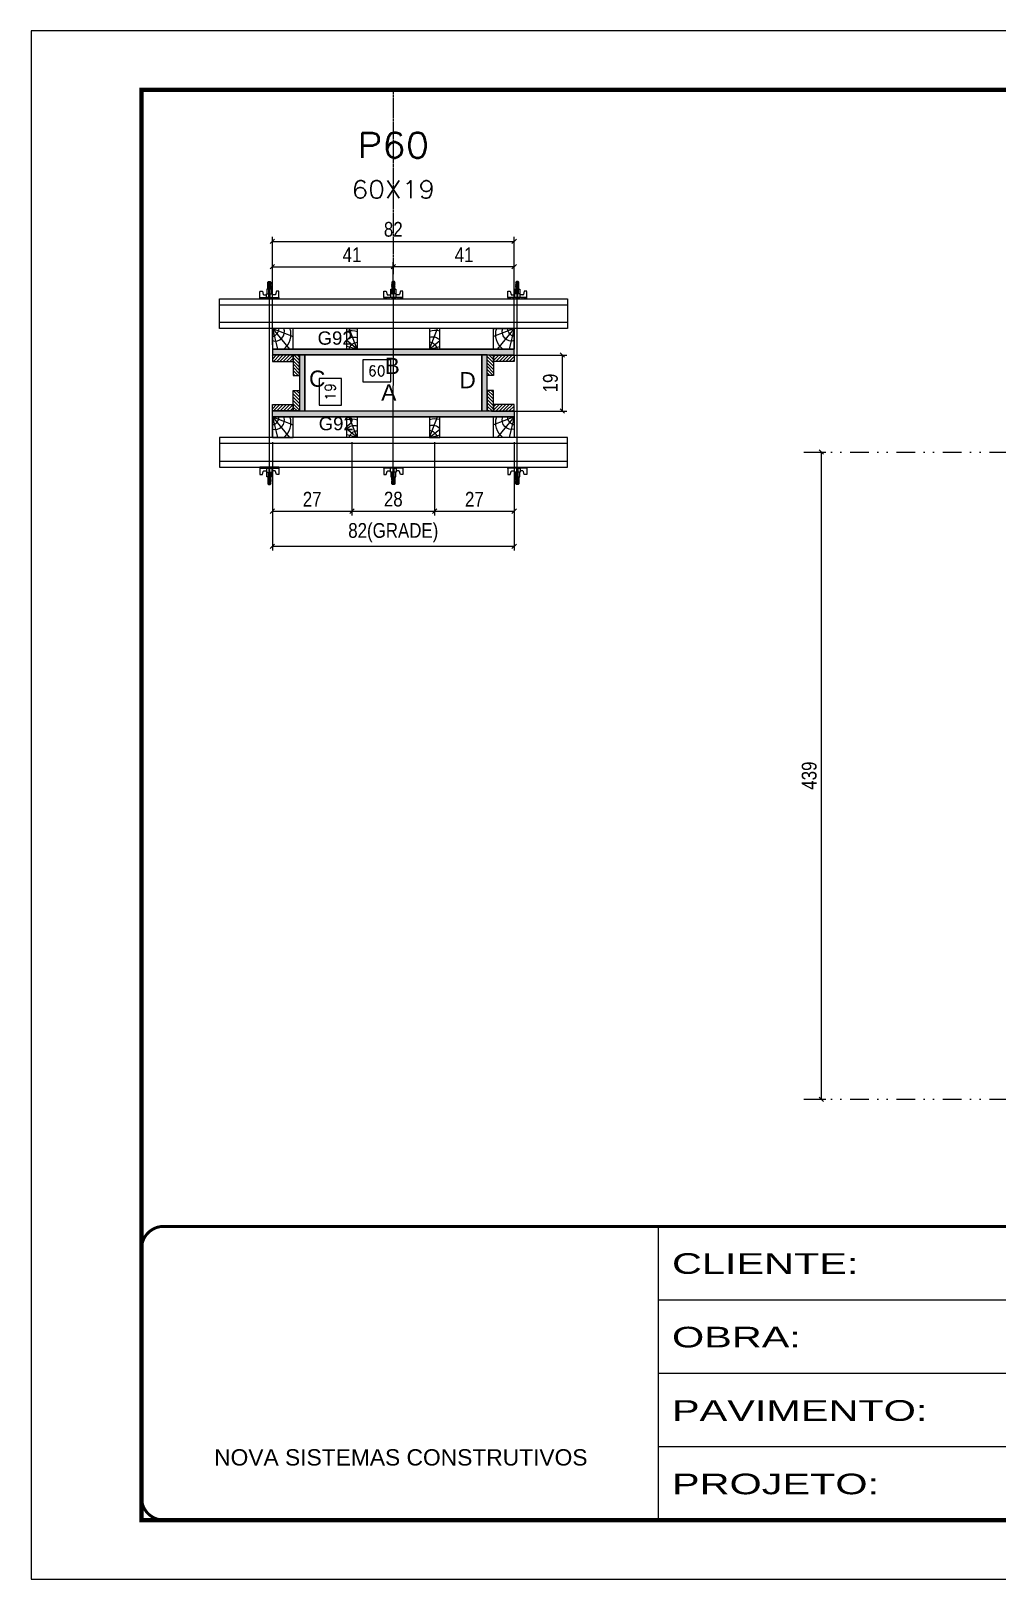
# Model space of a CAD drawing. Header units: millimetres. Extents: x 787 to 8287, y -592 to 17063.
# Drawn here: x 1425 to 2081, y -592 to 458 of the extents above; entities that cross this region are included whole.
import ezdxf
from ezdxf.enums import TextEntityAlignment as Align

# ---------------------------------------------------------------- set-up
doc = ezdxf.new("R2010")
doc.units = ezdxf.units.MM
for name, pattern in [('CONTINUO', [0]), ('DASHED', [0.75, 0.5, -0.25]), ('DIVIDE2', [0.625, 0.25, -0.125, 0, -0.125, 0, -0.125]), ('HIDDEN', [0.375, 0.25, -0.125])]:
    doc.linetypes.add(name, pattern=pattern)
for name, color, linetype in [('CHAPA', 1, 'Continuous'), ('COTA', 241, 'Continuous'), ('Cota Seção (2x)', 241, 'Continuous'), ('MEIO_PONT', 93, 'Continuous'), ('Nível', 160, 'Continuous'), ('Painéis', 200, 'Continuous'), ('SARRAFO', 251, 'Continuous'), ('Texto de Titulo', 7, 'Continuous'), ('Texto Qtd Sarr', 242, 'Continuous'), ('TEXTO_GERAL', 7, 'Continuous')]:
    doc.layers.add(name, color=color, linetype=linetype)
for name, color, linetype, lineweight in [('Folhas', 255, 'Continuous', 9), ('Hachura', 251, 'Continuous', 9), ('Madeira', 126, 'Continuous', 18), ('Perfil Metálico', 224, 'Continuous', 18), ('SARRAFO DE PRESSAO', 251, 'DASHED', 9), ('Texto Seção', 7, 'Continuous', 15)]:
    doc.layers.add(name, color=color, linetype=linetype, lineweight=lineweight)
doc.styles.add('ARIAL', font='arial.ttf')
doc.styles.add('COTA TECNICA 2X', font='techl___.ttf', dxfattribs={"height": 10})
doc.styles.add('COTA TECNICA-50', font='techl___.ttf', dxfattribs={"height": 10})
doc.styles.add('ROMANS', font='romans.shx')
doc.styles.add('SANSSERIF', font='sas_____.pfb')
doc.styles.add('Tecnologia', font='')
doc.styles.get('Tecnologia').set_extended_font_data('Forgotten Futurist')
doc.dimstyles.new('COTA PAINEL-50', dxfattribs={"dimtxt": 10, "dimasz": 3, "dimexe": 3, "dimexo": 3, "dimgap": 3, "dimtad": 1, "dimdec": 1, "dimzin": 12, "dimdsep": 46, "dimtxsty": 'COTA TECNICA-50', "dimblk1": 'OBLIQUE', "dimblk2": 'OBLIQUE', "dimsah": 1, "dimcen": 0.9, "dimclrd": 4, "dimclre": 4, "dimclrt": 240, "dimadec": 1, "dimazin": 3, "dimtfac": 1, "dimtdec": 1, "dimtmove": 0, "dimatfit": 3, "dimfxl": 0, "dimtolj": 1, "dimtzin": 12, "dimarcsym": 0})
doc.dimstyles.new('SECAO PILAR', dxfattribs={"dimtxt": 10, "dimasz": 3, "dimexe": 3, "dimexo": 3, "dimgap": 3, "dimtad": 1, "dimdec": 1, "dimlfac": 0.5, "dimzin": 12, "dimdsep": 46, "dimtxsty": 'COTA TECNICA 2X', "dimblk1": 'OBLIQUE', "dimblk2": 'OBLIQUE', "dimsah": 1, "dimcen": 0.9, "dimclrd": 256, "dimclre": 256, "dimclrt": 256, "dimadec": 1, "dimazin": 3, "dimtfac": 1, "dimtdec": 1, "dimtmove": 0, "dimatfit": 3, "dimfxl": 0, "dimtolj": 1, "dimtzin": 12, "dimarcsym": 0})
doc.dimstyles.new('SECÇÃO 2', dxfattribs={"dimtxt": 7, "dimasz": 6, "dimexe": 0.18, "dimexo": 2, "dimgap": -4, "dimtad": 3, "dimdec": 1, "dimlfac": 0.5, "dimzin": 12, "dimdsep": 46, "dimtxsty": 'ROMANS', "dimblk": 'ARCHTICK', "dimcen": 0.09, "dimse1": 1, "dimse2": 1, "dimsd1": 1, "dimsd2": 1, "dimclrd": 180, "dimclre": 5, "dimclrt": 1, "dimadec": 0, "dimazin": 3, "dimtfac": 1, "dimtdec": 1, "dimtofl": 0, "dimtmove": 0, "dimatfit": 3, "dimldrblk": 'ARCHTICK', "dimfxl": 0, "dimtolj": 1, "dimtzin": 0, "dimarcsym": 0})
pattern_1 = [(225, (-7749.7154, -22690.7715), (1.12253202, -1.12253202), [])]
pattern_2 = [(225, (-7534.7154, -22690.7715), (1.12253202, -1.12253202), [])]
pattern_3 = [(135, (-21156.5717, 9703.5885), (-1.12253202, -1.12253202), [])]
pattern_4 = [(135, (-21176.5717, 9703.5885), (-1.12253202, -1.12253202), [])]

# ---------------------------------------------------------------- blocks, each defined once
blk = doc.blocks.new('9999999999')
at = {"color": 30, "linetype": 'CONTINUO'}
for p, q in [((98564.6, 34230.2), (98564.6, 34429.4)), ((98564.6, 34379.6), (99584, 34379.6)), ((98564.6, 34329.8), (99488, 34329.8)), ((98564.6, 34280), (99488, 34280))]:
    blk.add_line(p, q, dxfattribs=at)
at = {"color": 30, "linetype": 'CONTINUO', "const_width": 2}
blk.add_lwpolyline([(99584, 34230.2), (99584, 34414.4, 0.414214), (99569, 34429.4), (98229, 34429.4, 0.414214), (98214, 34414.4), (98214, 34245.2, 0.414214), (98229, 34230.2), (99584, 34230.2)], format="xyb", dxfattribs=at)
at = {"layer": 'Folhas'}
blk.add_lwpolyline([(98139, 34190.2), (99624, 34190.2), (99624, 35240.2), (98139, 35240.2)], close=True, dxfattribs=at)
at = {"layer": 'Folhas', "color": 30, "const_width": 3}
blk.add_lwpolyline([(98214, 34230.2), (99584, 34230.2), (99584, 35200.2), (98214, 35200.2)], close=True, dxfattribs=at)
at = {"color": 7, "linetype": 'Continuous', "ltscale": 5, "style": 'ARIAL'}
blk.add_text('NOVA SISTEMAS CONSTRUTIVOS', height=11.059, dxfattribs=at).set_placement((98263.2, 34267.2))
at = {"layer": 'Folhas', "color": 7, "style": 'Tecnologia', "width": 1.5}
for s, p in [('CLIENTE:', (98573.7, 34397.2)), ('OBRA:', (98573.7, 34347.3)), ('PAVIMENTO:', (98573.7, 34297.5)), ('PROJETO:', (98573.7, 34247.7))]:
    blk.add_text(s, height=14, dxfattribs=at).set_placement(p)
blk = doc.blocks.new('titulo1')
at = {"layer": 'Defpoints', "color": 252, "linetype": 'HIDDEN', "ltscale": 2}
blk.add_line((0, 0), (0, 125), dxfattribs=at)
at = {"layer": 'Defpoints', "style": 'ROMANS', "oblique": 15}
blk.add_attdef('FOLHA', text='', height=10, dxfattribs=at).set_placement((0, 15.6), align=Align.MIDDLE_CENTER)
at = {"layer": 'Texto Qtd Sarr', "color": 3, "style": 'ROMANS', "oblique": 15}
for tag, height, p in [('TITULO', 17, (0, 71.4)), ('SEÇÃO', 12, (0, 41.5))]:
    blk.add_attdef(tag, text='', height=height, dxfattribs=at).set_placement(p, align=Align.MIDDLE_CENTER)
blk = doc.blocks.new('*D347')
at = {"layer": 'Cota Seção (2x)', "color": 180, "lineweight": -2}
for p, q in [((1669.5, 235.3), (1650.5, 235.3)), ((1650.5, 235.3), (1650.5, 220.3)), ((1669.5, 220.3), (1669.5, 235.3)), ((1650.5, 220.3), (1669.5, 220.3))]:
    blk.add_line(p, q, dxfattribs=at)
at = {"layer": 'Defpoints', "color": 0}
for p in [(1731.2, 216.3), (1611.2, 200.6), (1731.2, 200.6)]:
    blk.add_point(p, dxfattribs=at)
at = {"layer": 'Cota Seção (2x)', "color": 1, "insert": (1660, 227.8), "char_height": 7, "attachment_point": 5, "style": 'ROMANS'}
blk.add_mtext('\\A1;60', dxfattribs=at)
blk = doc.blocks.new('_ArchTick')
at = {"color": 0, "linetype": 'ByBlock', "const_width": 0.15}
blk.add_lwpolyline([(-0.5, -0.5), (0.5, 0.5)], dxfattribs=at)
blk = doc.blocks.new('*D348')
at = {"layer": 'Cota Seção (2x)', "color": 180, "lineweight": -2}
for p, q in [((1636, 222.6), (1621, 222.6)), ((1621, 222.6), (1621, 204.6)), ((1636, 204.6), (1636, 222.6)), ((1621, 204.6), (1636, 204.6))]:
    blk.add_line(p, q, dxfattribs=at)
at = {"layer": 'Defpoints', "color": 0}
for p in [(1611.2, 238.6), (1640, 238.6), (1611.2, 200.6)]:
    blk.add_point(p, dxfattribs=at)
at = {"layer": 'Cota Seção (2x)', "color": 1, "insert": (1628.5, 213.6), "char_height": 7, "attachment_point": 5, "rotation": 90, "style": 'ROMANS'}
blk.add_mtext('\\A1;19', dxfattribs=at)
blk = doc.blocks.new('_Oblique')
at = {"color": 0, "linetype": 'ByBlock', "lineweight": -2}
blk.add_line((-0.5, -0.5), (0.5, 0.5), dxfattribs=at)
blk = doc.blocks.new('*D1251')
at = {"layer": 'Cota Seção (2x)', "lineweight": -2}
for p, q in [((1737.8, 238.6), (1788.9, 238.6)), ((1785.9, 200.6), (1785.9, 238.6)), ((1737.8, 200.6), (1788.9, 200.6))]:
    blk.add_line(p, q, dxfattribs=at)
at = {"layer": 'Defpoints', "color": 0}
for p in [(1734.8, 238.6), (1785.9, 238.6), (1734.8, 200.6)]:
    blk.add_point(p, dxfattribs=at)
at = {"layer": 'Cota Seção (2x)', "lineweight": -2, "xscale": 3, "yscale": 3, "zscale": 3}
for p, rotation in [((1785.9, 238.6), 90), ((1785.9, 200.6), 270)]:
    blk.add_blockref('_Oblique', p, dxfattribs=dict(at, rotation=rotation))
at = {"layer": 'Cota Seção (2x)', "insert": (1777.8, 219.6), "char_height": 10, "attachment_point": 5, "rotation": 90, "style": 'COTA TECNICA 2X'}
blk.add_mtext('\\A1;19', dxfattribs=at)
blk = doc.blocks.new('*D315')
at = {"layer": 'Cota Seção (2x)', "lineweight": -2}
for p, q in [((1589.2, 179.6), (1589.2, 105.9)), ((1753.2, 179.6), (1753.2, 105.9)), ((1589.2, 108.9), (1753.2, 108.9))]:
    blk.add_line(p, q, dxfattribs=at)
at = {"layer": 'Defpoints', "color": 0}
for p in [(1589.2, 182.6), (1753.2, 182.6), (1753.2, 108.9)]:
    blk.add_point(p, dxfattribs=at)
at = {"layer": 'Cota Seção (2x)', "lineweight": -2, "xscale": 3, "yscale": 3, "zscale": 3, "rotation": 180}
blk.add_blockref('_Oblique', (1589.2, 108.9), dxfattribs=at)
at = {"layer": 'Cota Seção (2x)', "lineweight": -2, "xscale": 3, "yscale": 3, "zscale": 3}
blk.add_blockref('_Oblique', (1753.2, 108.9), dxfattribs=at)
at = {"layer": 'Cota Seção (2x)', "insert": (1671.2, 118.1), "char_height": 10, "attachment_point": 5, "style": 'COTA TECNICA 2X'}
blk.add_mtext('\\A1;82(GRADE)', dxfattribs=at)
blk = doc.blocks.new('*D316')
at = {"layer": 'Cota Seção (2x)', "lineweight": -2}
for p, q in [((1699.2, 179.6), (1699.2, 129.7)), ((1753.2, 179.6), (1753.2, 129.7)), ((1699.2, 132.7), (1753.2, 132.7))]:
    blk.add_line(p, q, dxfattribs=at)
at = {"layer": 'Defpoints', "color": 0}
for p in [(1699.2, 182.6), (1753.2, 182.6), (1753.2, 132.7)]:
    blk.add_point(p, dxfattribs=at)
at = {"layer": 'Cota Seção (2x)', "lineweight": -2, "xscale": 3, "yscale": 3, "zscale": 3, "rotation": 180}
blk.add_blockref('_Oblique', (1699.2, 132.7), dxfattribs=at)
at = {"layer": 'Cota Seção (2x)', "lineweight": -2, "xscale": 3, "yscale": 3, "zscale": 3}
blk.add_blockref('_Oblique', (1753.2, 132.7), dxfattribs=at)
at = {"layer": 'Cota Seção (2x)', "insert": (1726.2, 140.8), "char_height": 10, "attachment_point": 5, "style": 'COTA TECNICA 2X'}
blk.add_mtext('\\A1;27', dxfattribs=at)
blk = doc.blocks.new('*D317')
at = {"layer": 'Cota Seção (2x)', "lineweight": -2}
for p, q in [((1589.2, 179.6), (1589.2, 129.7)), ((1643.2, 179.6), (1643.2, 129.7)), ((1589.2, 132.7), (1643.2, 132.7))]:
    blk.add_line(p, q, dxfattribs=at)
at = {"layer": 'Defpoints', "color": 0}
for p in [(1589.2, 182.6), (1643.2, 182.6), (1643.2, 132.7)]:
    blk.add_point(p, dxfattribs=at)
at = {"layer": 'Cota Seção (2x)', "lineweight": -2, "xscale": 3, "yscale": 3, "zscale": 3, "rotation": 180}
blk.add_blockref('_Oblique', (1589.2, 132.7), dxfattribs=at)
at = {"layer": 'Cota Seção (2x)', "lineweight": -2, "xscale": 3, "yscale": 3, "zscale": 3}
blk.add_blockref('_Oblique', (1643.2, 132.7), dxfattribs=at)
at = {"layer": 'Cota Seção (2x)', "insert": (1616.2, 140.8), "char_height": 10, "attachment_point": 5, "style": 'COTA TECNICA 2X'}
blk.add_mtext('\\A1;27', dxfattribs=at)
blk = doc.blocks.new('*D318')
at = {"layer": 'Cota Seção (2x)', "lineweight": -2}
for p, q in [((1643.2, 179.6), (1643.2, 129.7)), ((1699.2, 179.6), (1699.2, 129.7)), ((1643.2, 132.7), (1699.2, 132.7))]:
    blk.add_line(p, q, dxfattribs=at)
at = {"layer": 'Defpoints', "color": 0}
for p in [(1643.2, 182.6), (1699.2, 182.6), (1699.2, 132.7)]:
    blk.add_point(p, dxfattribs=at)
at = {"layer": 'Cota Seção (2x)', "lineweight": -2, "xscale": 3, "yscale": 3, "zscale": 3, "rotation": 180}
blk.add_blockref('_Oblique', (1643.2, 132.7), dxfattribs=at)
at = {"layer": 'Cota Seção (2x)', "lineweight": -2, "xscale": 3, "yscale": 3, "zscale": 3}
blk.add_blockref('_Oblique', (1699.2, 132.7), dxfattribs=at)
at = {"layer": 'Cota Seção (2x)', "insert": (1671.2, 140.8), "char_height": 10, "attachment_point": 5, "style": 'COTA TECNICA 2X'}
blk.add_mtext('\\A1;28', dxfattribs=at)
blk = doc.blocks.new('*D319')
at = {"layer": 'Cota Seção (2x)', "lineweight": -2}
for p, q in [((1589.2, 245.6), (1589.2, 318.7)), ((1589.2, 315.7), (1753.2, 315.7)), ((1753.2, 245.6), (1753.2, 318.7))]:
    blk.add_line(p, q, dxfattribs=at)
at = {"layer": 'Defpoints', "color": 0}
for p in [(1753.2, 315.7), (1589.2, 242.6), (1753.2, 242.6)]:
    blk.add_point(p, dxfattribs=at)
at = {"layer": 'Cota Seção (2x)', "lineweight": -2, "xscale": 3, "yscale": 3, "zscale": 3, "rotation": 180}
blk.add_blockref('_Oblique', (1589.2, 315.7), dxfattribs=at)
at = {"layer": 'Cota Seção (2x)', "lineweight": -2, "xscale": 3, "yscale": 3, "zscale": 3}
blk.add_blockref('_Oblique', (1753.2, 315.7), dxfattribs=at)
at = {"layer": 'Cota Seção (2x)', "insert": (1671.2, 323.8), "char_height": 10, "attachment_point": 5, "style": 'COTA TECNICA 2X'}
blk.add_mtext('\\A1;82', dxfattribs=at)
blk = doc.blocks.new('*D320')
at = {"layer": 'Cota Seção (2x)', "lineweight": -2}
for p, q in [((1589.2, 279.6), (1589.2, 301.5)), ((1589.2, 298.5), (1671.2, 298.5)), ((1671.2, 279.6), (1671.2, 301.5))]:
    blk.add_line(p, q, dxfattribs=at)
at = {"layer": 'Defpoints', "color": 0}
for p in [(1671.2, 298.5), (1589.2, 276.6), (1671.2, 276.6)]:
    blk.add_point(p, dxfattribs=at)
at = {"layer": 'Cota Seção (2x)', "lineweight": -2, "xscale": 3, "yscale": 3, "zscale": 3, "rotation": 180}
blk.add_blockref('_Oblique', (1589.2, 298.5), dxfattribs=at)
at = {"layer": 'Cota Seção (2x)', "lineweight": -2, "xscale": 3, "yscale": 3, "zscale": 3}
blk.add_blockref('_Oblique', (1671.2, 298.5), dxfattribs=at)
at = {"layer": 'Cota Seção (2x)', "insert": (1643.2, 306.6), "char_height": 10, "attachment_point": 5, "style": 'COTA TECNICA 2X'}
blk.add_mtext('\\A1;41', dxfattribs=at)
blk = doc.blocks.new('*D321')
at = {"layer": 'Cota Seção (2x)', "lineweight": -2}
for p, q in [((1671.2, 279.6), (1671.2, 301.5)), ((1753.2, 298.5), (1671.2, 298.5)), ((1753.2, 279.6), (1753.2, 301.5))]:
    blk.add_line(p, q, dxfattribs=at)
at = {"layer": 'Defpoints', "color": 0}
for p in [(1671.2, 298.5), (1671.2, 276.6), (1753.2, 276.6)]:
    blk.add_point(p, dxfattribs=at)
at = {"layer": 'Cota Seção (2x)', "lineweight": -2, "xscale": 3, "yscale": 3, "zscale": 3, "rotation": 180}
blk.add_blockref('_Oblique', (1671.2, 298.5), dxfattribs=at)
at = {"layer": 'Cota Seção (2x)', "lineweight": -2, "xscale": 3, "yscale": 3, "zscale": 3}
blk.add_blockref('_Oblique', (1753.2, 298.5), dxfattribs=at)
at = {"layer": 'Cota Seção (2x)', "insert": (1719.2, 306.6), "char_height": 10, "attachment_point": 5, "style": 'COTA TECNICA 2X'}
blk.add_mtext('\\A1;41', dxfattribs=at)
blk = doc.blocks.new('C')
at = {"layer": 'Hachura', "color": 0}
for p, q in [((0, 3.22), (0, -3.22)), ((0.45, 3.22), (0, 3.22)), ((0.46, 3.16), (0, 3.16)), ((0.46, 3.05), (0, 3.05)), ((0.46, 2.88), (0, 2.88)), ((0, 2.75), (0, -1.16)), ((0.46, 2.65), (0, 2.65)), ((0.46, 2.23), (0, 2.23)), ((0.46, 1.51), (0, 1.51)), ((0.39, 0.49), (0.17, 0.49)), ((0.45, -3.23), (0.45, 3.22)), ((0.45, 3.22), (2.58, 3.22)), ((1.74, 0.97), (0.45, 0.97)), ((1.45, 0.1), (0.45, 0.1)), ((1.35, 1.94), (1.35, 0.96)), ((2.58, 2.39), (1.47, 2.09)), ((1.74, -0.97), (1.74, 0.97)), ((1.74, 0.97), (1.74, 0.84)), ((1.74, 0.97), (1.74, 0.84)), ((1.74, 0.84), (3.35, 0.84)), ((3.35, 0.45), (1.74, 0.45)), ((2.58, 3.22), (2.58, 2.39)), ((3.32, 0.84), (3.32, -0.84)), ((3.35, 0.84), (3.35, -0.84)), ((3.68, 0.45), (3.35, 0.45)), ((3.84, -0.52), (3.35, 0.45)), ((3.35, 0.06), (3.67, -0.57)), ((3.68, 0.45), (4.16, -0.52)), ((3.72, 0.5), (4.25, -0.57)), ((4.37, -0.55), (3.83, 0.53)), ((4.15, 0.45), (3.93, 0.45)), ((4.42, -0.52), (3.93, 0.45)), ((4.15, 0.45), (4.26, 0.45)), ((4.26, 0.45), (4.74, -0.52)), ((4.3, 0.5), (4.83, -0.57)), ((4.95, -0.55), (4.41, 0.53)), ((4.51, 0.45), (4.84, 0.45)), ((5, -0.52), (4.51, 0.45)), ((4.84, 0.45), (5.32, -0.52)), ((4.88, 0.5), (5.41, -0.57)), ((5.53, -0.55), (4.99, 0.53)), ((5.58, -0.52), (5.09, 0.45)), ((5.42, 0.45), (5.09, 0.45)), ((5.58, -0.52), (5.09, 0.45)), ((5.42, 0.45), (5.74, -0.19)), ((5.46, 0.5), (5.74, -0.07)), ((5.74, 0.19), (5.57, 0.53)), ((5.74, 0.32), (5.68, 0.45)), ((5.68, 0.45), (5.74, 0.45)), ((5.74, 0.45), (5.9, 0.29)), ((5.74, 0.45), (5.74, -0.52)), ((5.9, -0.36), (5.9, 0.29)), ((0.45, 0), (0, 0)), ((0.46, -1.52), (0, -1.52)), ((0.46, -2.23), (0, -2.23)), ((0.46, -2.65), (0, -2.65)), ((0.46, -2.88), (0, -2.88)), ((0.46, -3.05), (0, -3.05)), ((0.46, -3.16), (0, -3.16)), ((0, -3.22), (2.57, -3.22)), ((0.08, -0.48), (0.29, -0.48)), ((0.29, -0.48), (0.4, -0.48)), ((0.45, 0), (0.45, -0.97)), ((0.45, -0.16), (1.45, -0.16)), ((0.45, -0.65), (0.45, -0.32)), ((0.45, -3.23), (0.45, -0.65)), ((0.45, -0.97), (1.74, -0.97)), ((1.35, -1.94), (1.35, -0.97)), ((2.58, -2.39), (1.47, -2.1)), ((3.35, -0.32), (1.74, -0.32)), ((3.35, -0.84), (1.74, -0.84)), ((2.58, -3.23), (2.58, -2.39)), ((3.35, -0.07), (3.58, -0.52)), ((3.35, -0.52), (3.58, -0.52)), ((3.84, -0.52), (4.16, -0.52)), ((4.42, -0.52), (4.74, -0.52)), ((4.63, -0.52), (4.74, -0.52)), ((5, -0.52), (5.32, -0.52)), ((5.58, -0.52), (5.74, -0.52)), ((5.74, -0.52), (5.9, -0.36)), ((5.74, -0.52), (5.74, -0.52))]:
    blk.add_line(p, q, dxfattribs=at)
for centre, radius, start, end in [((1.52, 1.94), 0.161, 104.7436, 180), ((1.44, -0.03), 0.129, 272.695, 87.305), ((3.81, 0.39), 0.143, 25.5688, 154.4312), ((4.39, 0.39), 0.143, 25.5688, 154.4312), ((4.97, 0.39), 0.143, 25.5688, 154.4312), ((5.55, 0.39), 0.143, 25.5688, 154.4312), ((0.17, -0.37), 0.174, 221.744, 317.8592), ((1.52, -1.94), 0.161, 180, 255.2564), ((3.71, -0.4), 0.174, 222.1408, 318.256), ((4.29, -0.4), 0.174, 222.1408, 318.256), ((4.87, -0.4), 0.174, 222.1408, 318.256), ((5.45, -0.4), 0.174, 222.1408, 318.256), ((5.61, -0.4), 0.174, 317.8592, 318.256)]:
    blk.add_arc(centre, radius, start, end, dxfattribs=at)
blk = doc.blocks.new('PONTALETE')
at = {"layer": 'Madeira'}
for q in [(2.71, 7), (7, 5.76), (7, 1.74)]:
    blk.add_line((0, 0), q, dxfattribs=at)
blk.add_lwpolyline([(0, 0), (7, 0), (7, 7), (0, 7)], close=True, dxfattribs=at)
for centre, radius, start, end in [((2.04, 0.06), 6.23, 37.2818, 109.0913), ((1.09, 0.9), 3.19, 343.603, 109.9847), ((-0.21, -0.78), 3.09, 14.6322, 86.0383)]:
    blk.add_arc(centre, radius, start, end, dxfattribs=at)
blk = doc.blocks.new('MEIO PONTALETE')
at = {"layer": 'Madeira'}
for q in [(2.71, 7), (3.5, 2.88), (3.5, 0.87)]:
    blk.add_line((0, 0), q, dxfattribs=at)
blk.add_lwpolyline([(0, 0), (3.5, 0), (3.5, 7), (0, 7)], close=True, dxfattribs=at)
for centre, radius, start, end in [((2.04, 0.06), 6.23, 76.4499, 109.0913), ((1.09, 0.9), 3.19, 40.9063, 109.9847), ((-0.21, -0.78), 3.09, 14.6322, 86.0383)]:
    blk.add_arc(centre, radius, start, end, dxfattribs=at)
blk = doc.blocks.new('*D1399')
at = {"layer": 'COTA', "color": 4, "lineweight": -2}
for p, q in [((1952.7, 172.8), (1964.5, 172.8)), ((1961.5, -266.2), (1961.5, 172.8)), ((1952.7, -266.2), (1964.5, -266.2))]:
    blk.add_line(p, q, dxfattribs=at)
at = {"layer": 'Defpoints', "color": 0}
for p in [(1949.7, 172.8), (1961.5, 172.8), (1949.7, -266.2)]:
    blk.add_point(p, dxfattribs=at)
at = {"layer": 'COTA', "color": 4, "lineweight": -2, "xscale": 3, "yscale": 3, "zscale": 3}
for p, rotation in [((1961.5, 172.8), 90), ((1961.5, -266.2), 270)]:
    blk.add_blockref('_Oblique', p, dxfattribs=dict(at, rotation=rotation))
at = {"layer": 'COTA', "color": 240, "insert": (1953.3, -46.7), "char_height": 10, "attachment_point": 5, "rotation": 90, "style": 'COTA TECNICA-50'}
blk.add_mtext('\\A1;439', dxfattribs=at)

msp = doc.modelspace()

# ---------------------------------------------------------------- hatches: boundary and pattern name
at = {"layer": 'Hachura'}
h = msp.add_hatch(color=256, dxfattribs=at)
h.dxf.hatch_style = 1
h.paths.add_polyline_path([(1753.24, 238.64), (1753.24, 242.64), (1589.24, 242.64), (1589.24, 238.64)])
h = msp.add_hatch(color=256, dxfattribs=at)
h.dxf.hatch_style = 1
h.paths.add_polyline_path([(1753.24, 238.64), (1753.24, 242.64), (1589.24, 242.64), (1589.24, 238.64)])
h = msp.add_hatch(dxfattribs=at)
h.set_pattern_fill('ANSI31', color=256, scale=0.5, angle=180, style=0)
h.set_pattern_definition(pattern_2)
h.paths.add_polyline_path([(1603.24, 238.64), (1603.24, 234.24), (1589.24, 234.24), (1589.24, 238.64)])
h = msp.add_hatch(dxfattribs=at)
h.set_pattern_fill('ANSI31', color=256, scale=0.5, angle=90, style=0)
h.set_pattern_definition(pattern_4)
h.paths.add_polyline_path([(1607.64, 224.64), (1603.24, 224.64), (1603.24, 238.64), (1607.64, 238.64)])
h = msp.add_hatch(color=256, dxfattribs=at)
h.dxf.hatch_style = 1
h.paths.add_polyline_path([(1607.64, 200.64), (1611.24, 200.64), (1611.24, 238.64), (1607.64, 238.64)])
h = msp.add_hatch(color=256, dxfattribs=at)
h.dxf.hatch_style = 1
h.paths.add_polyline_path([(1607.64, 200.64), (1611.24, 200.64), (1611.24, 238.64), (1607.64, 238.64)])
h = msp.add_hatch(color=256, dxfattribs=at)
h.dxf.hatch_style = 1
h.paths.add_polyline_path([(1731.24, 200.64), (1734.84, 200.64), (1734.84, 238.64), (1731.24, 238.64)])
h = msp.add_hatch(color=256, dxfattribs=at)
h.dxf.hatch_style = 1
h.paths.add_polyline_path([(1731.24, 200.64), (1734.84, 200.64), (1734.84, 238.64), (1731.24, 238.64)])
h = msp.add_hatch(dxfattribs=at)
h.set_pattern_fill('ANSI31', color=256, scale=0.5, angle=90, style=0)
h.set_pattern_definition(pattern_3)
h.paths.add_polyline_path([(1734.84, 224.64), (1739.24, 224.64), (1739.24, 238.64), (1734.84, 238.64)])
h = msp.add_hatch(dxfattribs=at)
h.set_pattern_fill('ANSI31', color=256, scale=0.5, angle=180, style=0)
h.set_pattern_definition(pattern_1)
h.paths.add_polyline_path([(1739.24, 238.64), (1739.24, 234.24), (1753.24, 234.24), (1753.24, 238.64)])
h = msp.add_hatch(dxfattribs=at)
h.set_pattern_fill('ANSI31', color=256, scale=0.5, angle=90, style=0)
h.set_pattern_definition(pattern_4)
h.paths.add_polyline_path([(1607.64, 214.64), (1603.24, 214.64), (1603.24, 200.64), (1607.64, 200.64)])
h = msp.add_hatch(dxfattribs=at)
h.set_pattern_fill('ANSI31', color=256, scale=0.5, angle=90, style=0)
h.set_pattern_definition(pattern_3)
h.paths.add_polyline_path([(1734.84, 214.64), (1739.24, 214.64), (1739.24, 200.64), (1734.84, 200.64)])
h = msp.add_hatch(dxfattribs=at)
h.set_pattern_fill('ANSI31', color=256, scale=0.5, angle=180, style=0)
h.set_pattern_definition(pattern_2)
h.paths.add_polyline_path([(1603.24, 200.64), (1603.24, 205.04), (1589.24, 205.04), (1589.24, 200.64)])
h = msp.add_hatch(color=256, dxfattribs=at)
h.dxf.hatch_style = 1
h.paths.add_polyline_path([(1753.24, 200.64), (1753.24, 196.64), (1589.24, 196.64), (1589.24, 200.64)])
h = msp.add_hatch(color=256, dxfattribs=at)
h.dxf.hatch_style = 1
h.paths.add_polyline_path([(1753.24, 200.64), (1753.24, 196.64), (1589.24, 196.64), (1589.24, 200.64)])
h = msp.add_hatch(dxfattribs=at)
h.set_pattern_fill('ANSI31', color=256, scale=0.5, angle=180, style=0)
h.set_pattern_definition(pattern_1)
h.paths.add_polyline_path([(1739.24, 200.64), (1739.24, 205.04), (1753.24, 205.04), (1753.24, 200.64)])

# ---------------------------------------------------------------- linework, layer by layer
at = {"layer": 'CHAPA'}
for points in [[(1753.24, 238.64), (1753.24, 242.64), (1589.24, 242.64), (1589.24, 238.64)], [(1753.24, 238.64), (1753.24, 242.64), (1589.24, 242.64), (1589.24, 238.64)], [(1607.64, 200.64), (1611.24, 200.64), (1611.24, 238.64), (1607.64, 238.64)], [(1607.64, 200.64), (1611.24, 200.64), (1611.24, 238.64), (1607.64, 238.64)], [(1731.24, 200.64), (1734.84, 200.64), (1734.84, 238.64), (1731.24, 238.64)], [(1731.24, 200.64), (1734.84, 200.64), (1734.84, 238.64), (1731.24, 238.64)], [(1753.24, 200.64), (1753.24, 196.64), (1589.24, 196.64), (1589.24, 200.64)], [(1753.24, 200.64), (1753.24, 196.64), (1589.24, 196.64), (1589.24, 200.64)]]:
    msp.add_lwpolyline(points, close=True, dxfattribs=at)
at = {"layer": 'Hachura'}
for p, q in [((1587.24, 151.84), (1587.23, 283.64)), ((1671.23, 151.84), (1671.24, 283.64)), ((1755.24, 151.84), (1755.25, 283.64))]:
    msp.add_line(p, q, dxfattribs=at)
at = {"layer": 'Madeira'}
for points in [[(1753.24, 242.64), (1753.24, 256.64), (1589.24, 256.64), (1589.24, 242.64)], [(1753.24, 196.64), (1753.24, 182.64), (1589.24, 182.64), (1589.24, 196.64)]]:
    msp.add_lwpolyline(points, close=True, dxfattribs=at)
at = {"layer": 'Nível', "color": 4, "linetype": 'DIVIDE2', "ltscale": 50}
for p, q in [((1949.65, 172.8), (2870.5, 172.8)), ((1949.65, -266.2), (2870.5, -266.2))]:
    msp.add_line(p, q, dxfattribs=at)
at = {"layer": 'Painéis'}
msp.add_lwpolyline([(1611.24, 238.64), (1611.24, 200.64), (1731.24, 200.64), (1731.24, 238.64)], close=True, dxfattribs=at)
at = {"layer": 'Perfil Metálico'}
for points in [[(1789.24, 276.64), (1789.24, 256.64), (1553.24, 256.64), (1553.24, 276.64)], [(1553.24, 260.64), (1553.24, 272.64), (1789.24, 272.64), (1789.24, 260.64)], [(1789.24, 162.64), (1789.24, 182.64), (1553.24, 182.64), (1553.24, 162.64)], [(1553.24, 178.64), (1553.24, 166.64), (1789.24, 166.64), (1789.24, 178.64)]]:
    msp.add_lwpolyline(points, close=True, dxfattribs=at)
at = {"layer": 'SARRAFO'}
for points in [[(1589.24, 234.24), (1603.24, 234.24), (1603.24, 238.64), (1589.24, 238.64)], [(1603.24, 238.64), (1603.24, 224.64), (1607.64, 224.64), (1607.64, 238.64)], [(1739.24, 238.64), (1739.24, 224.64), (1734.84, 224.64), (1734.84, 238.64)], [(1753.24, 234.24), (1739.24, 234.24), (1739.24, 238.64), (1753.24, 238.64)], [(1603.24, 200.64), (1603.24, 214.64), (1607.64, 214.64), (1607.64, 200.64)], [(1739.24, 200.64), (1739.24, 214.64), (1734.84, 214.64), (1734.84, 200.64)], [(1589.24, 205.04), (1603.24, 205.04), (1603.24, 200.64), (1589.24, 200.64)], [(1753.24, 205.04), (1739.24, 205.04), (1739.24, 200.64), (1753.24, 200.64)]]:
    msp.add_lwpolyline(points, close=True, dxfattribs=at)

# ---------------------------------------------------------------- block references
at = {"layer": 'Hachura', "linetype": 'Continuous', "yscale": 2, "zscale": 2}
for p, xscale, rotation in [((1587.24, 276.64), -2, 270), ((1671.23, 276.64), 2, 90), ((1755.24, 276.64), 2, 90), ((1587.24, 162.64), 2, 269.9999999999999), ((1671.23, 162.64), -2, 90), ((1755.24, 162.64), -2, 90)]:
    msp.add_blockref('C', p, dxfattribs=dict(at, xscale=xscale, rotation=rotation))
at = {"layer": 'MEIO_PONT', "yscale": 2, "zscale": 2}
for p, xscale, rotation in [((1589.24, 256.64), 2, 269.9999999999999), ((1753.24, 256.64), -2, 90), ((1589.24, 196.64), 2, 269.9999999999999), ((1753.24, 196.64), -2, 90)]:
    msp.add_blockref('PONTALETE', p, dxfattribs=dict(at, xscale=xscale, rotation=rotation))
at = {"layer": 'MEIO_PONT', "yscale": 1.999999997962732, "zscale": 1.999999997962732}
for p, xscale in [((1646.74, 242.64), -1.999999997962732), ((1695.74, 242.64), 1.999999997962732), ((1646.74, 182.64), -1.999999997962732), ((1695.74, 182.64), 1.999999997962732)]:
    msp.add_blockref('MEIO PONTALETE', p, dxfattribs=dict(at, xscale=xscale))
at = {"layer": 'SARRAFO DE PRESSAO', "color": 6, "linetype": 'ByBlock'}
msp.add_blockref('9999999999', (-96713.48, -34781.81), dxfattribs=at)
at = {"layer": 'Texto Seção'}
ref = msp.add_blockref('titulo1', (1671.24, 293.39), dxfattribs=at)
ref.add_attrib('TITULO', 'P60', dxfattribs={"layer": 'Texto de Titulo', "color": 7, "height": 17, "style": 'ROMANS', "width": 1.1}).set_placement((1671.24, 380.89), align=Align.MIDDLE_CENTER)
ref.add_attrib('SEÇÃO', '60X19', dxfattribs={"layer": 'Texto de Titulo', "color": 7, "height": 12, "style": 'ROMANS', "width": 1.1}).set_placement((1671.24, 350.89), align=Align.MIDDLE_CENTER)

# ---------------------------------------------------------------- texts
at = {"layer": 'TEXTO_GERAL', "color": 0, "linetype": 'Continuous', "style": 'SANSSERIF'}
for p in [(1619.88, 250.09), (1620.64, 192.07)]:
    msp.add_text('G92', height=9, dxfattribs=at).set_placement(p, align=Align.MIDDLE_LEFT)
at = {"layer": 'TEXTO_GERAL', "style": 'ARIAL'}
for s, p in [('B', (1670.5, 231.19)), ('C', (1619.63, 222.54)), ('D', (1721.58, 221.53)), ('A', (1668.15, 213.22))]:
    msp.add_text(s, height=11, dxfattribs=at).set_placement(p, align=Align.MIDDLE_CENTER)

# ---------------------------------------------------------------- dimensions: what is measured, and where the dimension line sits
at = {"layer": 'COTA'}
dim = msp.add_linear_dim(base=(1961.51, 172.8), p1=(1949.65, -266.2), p2=(1949.65, 172.8), angle=90, dimstyle='COTA PAINEL-50', dxfattribs=at)
dim.commit()
dim.dimension.update_dxf_attribs({"geometry": '*D1399', "text_midpoint": (1953.26, -46.7)})
at = {"layer": 'Cota Seção (2x)', "color": 241}
for base, p1, p2, picture, middle in [((1753.24, 315.74), (1589.24, 242.64), (1753.24, 242.64), '*D319', (1671.24, 323.84)), ((1643.24, 132.7), (1589.24, 182.64), (1643.24, 182.64), '*D317', (1616.24, 140.78)), ((1699.24, 132.7), (1643.24, 182.64), (1699.24, 182.64), '*D318', (1671.24, 140.8)), ((1753.24, 132.7), (1699.24, 182.64), (1753.24, 182.64), '*D316', (1726.24, 140.78))]:
    dim = msp.add_linear_dim(base=base, p1=p1, p2=p2, dimstyle='SECAO PILAR', dxfattribs=at)
    dim.commit()
    dim.dimension.update_dxf_attribs({"geometry": picture, "text_midpoint": middle})
for base, p1, p2, dimstyle, picture, middle in [((1671.23, 298.54), (1589.24, 276.64), (1671.23, 276.64), 'SECAO PILAR', '*D320', (1643.23, 298.54)), ((1731.24, 216.29), (1611.24, 200.64), (1731.24, 200.64), 'SECÇÃO 2', '*D347', (1660, 216.29))]:
    dim = msp.add_linear_dim(base=base, p1=p1, p2=p2, dimstyle=dimstyle, dxfattribs=at)
    dim.commit()
    dim.dimension.update_dxf_attribs({"geometry": picture, "text_midpoint": middle, "dimtype": 160})
for base, p1, p2, angle, dimstyle, picture, middle in [((1671.23, 298.54), (1753.24, 276.64), (1671.23, 276.64), 180, 'SECAO PILAR', '*D321', (1719.23, 298.54)), ((1640.03, 238.64), (1611.24, 200.64), (1611.24, 238.64), 90, 'SECÇÃO 2', '*D348', (1640.03, 213.55))]:
    dim = msp.add_linear_dim(base=base, p1=p1, p2=p2, angle=angle, dimstyle=dimstyle, dxfattribs=at)
    dim.commit()
    dim.dimension.update_dxf_attribs({"geometry": picture, "text_midpoint": middle, "dimtype": 160})
dim = msp.add_linear_dim(base=(1785.87, 238.64), p1=(1734.84, 200.64), p2=(1734.84, 238.64), angle=90, dimstyle='SECAO PILAR', dxfattribs=at)
dim.commit()
dim.dimension.update_dxf_attribs({"geometry": '*D1251', "text_midpoint": (1777.79, 219.64)})
dim = msp.add_linear_dim(base=(1753.24, 108.86), p1=(1589.24, 182.64), p2=(1753.24, 182.64), text='<>(GRADE)', dimstyle='SECAO PILAR', dxfattribs=at)
dim.commit()
dim.dimension.update_dxf_attribs({"geometry": '*D315', "text_midpoint": (1671.24, 118.08)})

doc.saveas('drawing.dxf')
